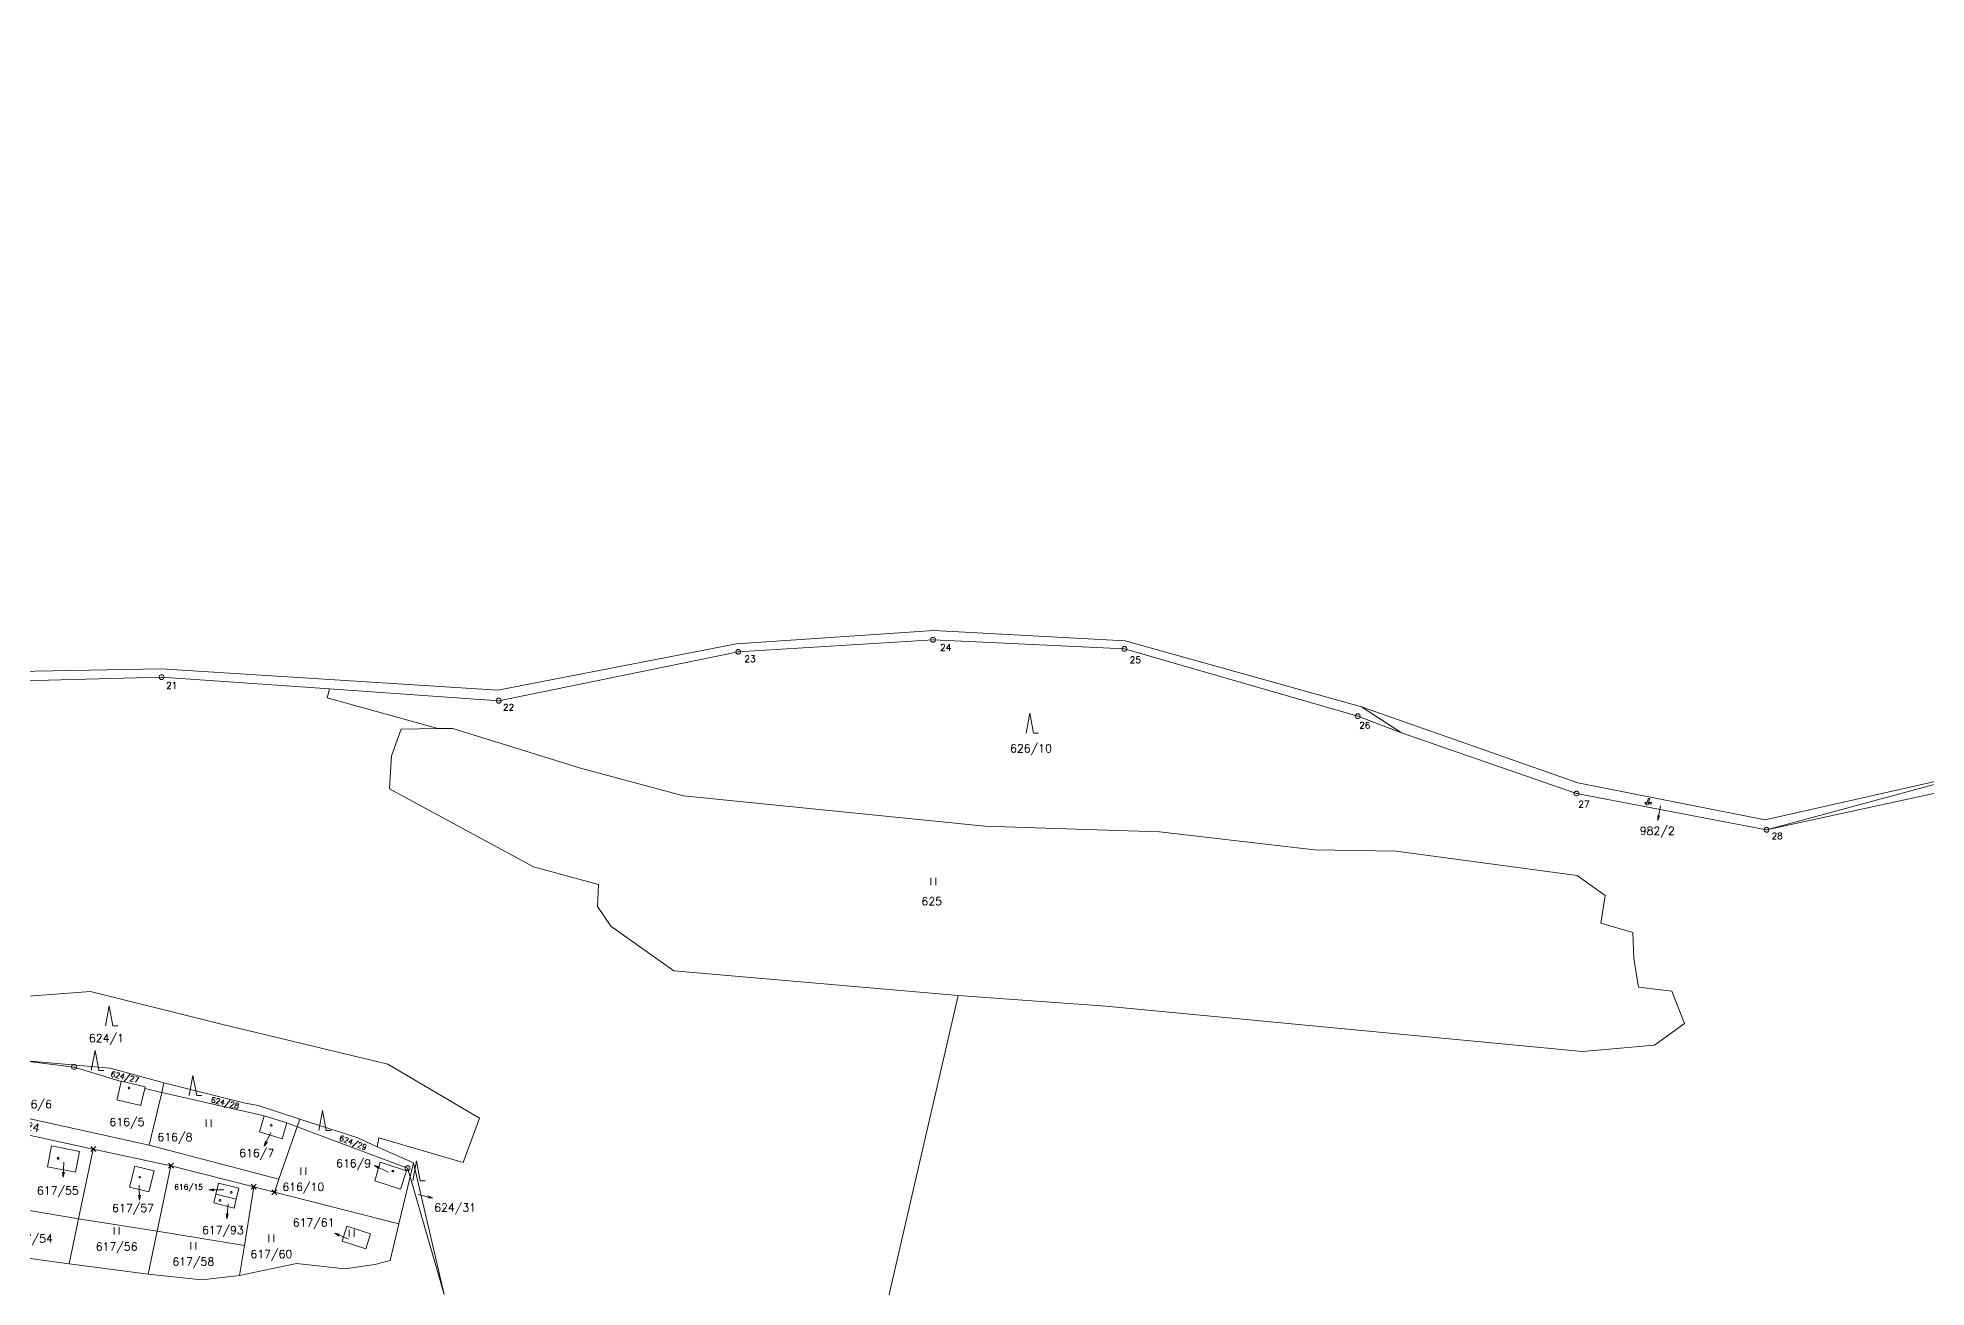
# Model space of a CAD drawing. Extents: x -443817 to 3, y -1171930 to -442383.
# Drawn here: x -442148.1 to -441770.6, y -1169913.4 to -1169663.6 of the extents above; entities that cross this region are included whole.
import ezdxf
from ezdxf.enums import TextEntityAlignment as Align

# ---------------------------------------------------------------- set-up
doc = ezdxf.new("R2010")
doc.units = 0
doc.header["$LTSCALE"] = 0.5
doc.header["$PDMODE"] = 3
doc.header["$PDSIZE"] = 0.5
for name, color, linetype, lineweight in [('KATUZ', 7, 'Continuous', 0), ('KLADPAR', 7, 'Continuous', 0), ('ZAPPAR', 7, 'Continuous', 0), ('ZNACKY', 7, 'Continuous', 0), ('ZUOB', 7, 'Continuous', 0)]:
    doc.layers.add(name, color=color, linetype=linetype, lineweight=lineweight)
doc.styles.add('ROMANS', font='romans.shx', dxfattribs={"height": 0.2})

# ---------------------------------------------------------------- blocks, each defined once
blk = doc.blocks.new('$5')
at = {"color": 0}
blk.add_line((-0.12, 0), (0.12, 0), dxfattribs=at)
at = {"color": 0, "flags": 128}
blk.add_lwpolyline([(0.15, 0.48), (0.4, 0.3), (0.5, 0.01), (0.4, -0.28), (0.15, -0.46), (-0.16, -0.46), (-0.41, -0.28), (-0.51, 0.01), (-0.41, 0.3), (-0.16, 0.48), (0.15, 0.48)], dxfattribs=at)
blk = doc.blocks.new('$32')
at = {"color": 0}
for p, q in [((-0.5, 1.5), (-0.5, 0)), ((0.5, 0), (0.5, 1.5))]:
    blk.add_line(p, q, dxfattribs=at)
blk = doc.blocks.new('$34')
at = {"color": 0, "flags": 128}
blk.add_lwpolyline([(-0.75, 0), (0, 4), (0.75, 0), (1.75, 0)], dxfattribs=at)
blk = doc.blocks.new('$489')
at = {"color": 0}
blk.add_line((-0.2, 2), (0, 3), dxfattribs=at)
at = {"color": 0, "flags": 128}
blk.add_lwpolyline([(0, 0), (0, 3), (0.2, 2)], dxfattribs=at)
blk = doc.blocks.new('$432')
at = {"color": 0}
for p, q in [((-0.32, 0.8), (-1, 0.8)), ((-1, 0.4), (-0.46, 0.4)), ((0.1, 2), (-0.6, 0)), ((-0.1, 0), (0.5, 2)), ((0.02, 0.4), (1, 0.4)), ((1, 0.8), (0.14, 0.8))]:
    blk.add_line(p, q, dxfattribs=at)
blk = doc.blocks.new('$45')
at = {"color": 0, "flags": 128}
blk.add_lwpolyline([(0.09, 0.15), (0.18, 0), (0.09, -0.15), (-0.09, -0.15), (-0.18, 0), (-0.09, 0.15), (0.09, 0.15)], dxfattribs=at)

msp = doc.modelspace()

# ---------------------------------------------------------------- linework, layer by layer
at = {"layer": 'KATUZ', "color": 7, "linetype": 'Continuous', "flags": 128}
msp.add_lwpolyline([(-442206.4, -1169791.31), (-442123.48, -1169789.74), (-442056.16, -1169794.02), (-442008.4, -1169784.79), (-441969, -1169782.12), (-441930.7, -1169784.18), (-441883.46, -1169797.36), (-441840.22, -1169812.56), (-441802.73, -1169819.93), (-441756.39, -1169809.47), (-441726.32, -1169794.17), (-441688.75, -1169776.84), (-441647.28, -1169757.58), (-441633.87, -1169751.35), (-441580.95, -1169725.77), (-441542.57, -1169696.92), (-441508.2, -1169683.15), (-441478.12, -1169663.56)], dxfattribs=at)
at = {"layer": 'KLADPAR', "color": 7, "linetype": 'Continuous', "flags": 128}
for points in [[(-441646.32, -1169759.86), (-441687.97, -1169778.9), (-441725.45, -1169795.89), (-441755.6, -1169811.73), (-441802.47, -1169821.96), (-441756.39, -1169809.47), (-441726.32, -1169794.17), (-441688.75, -1169776.84), (-441647.28, -1169757.58), (-441646.32, -1169759.86)], [(-441802.47, -1169821.96), (-441840.48, -1169814.71), (-441875.45, -1169802.53), (-441883.46, -1169797.36), (-441840.22, -1169812.56), (-441802.73, -1169819.93), (-441756.39, -1169809.47), (-441802.47, -1169821.96)], [(-441964.11, -1169855.07), (-442020.96, -1169850.16), (-442033.54, -1169841.21), (-442036.21, -1169837.28), (-442035.99, -1169832.91), (-442048.99, -1169829.32), (-442077.82, -1169813.77), (-442077.61, -1169810.27), (-442077.42, -1169807.18), (-442075.44, -1169801.82), (-442068.17, -1169801.71), (-442065.17, -1169801.66), (-442039.6, -1169809.63), (-442019, -1169815.12), (-441958.76, -1169821.22), (-441944.65, -1169821.67), (-441923.84, -1169822.34), (-441892.87, -1169825.97), (-441876.53, -1169826.2), (-441840.33, -1169831.08), (-441834.76, -1169835.08), (-441835.6, -1169840.6), (-441829.19, -1169842.48), (-441829.03, -1169847.66), (-441828.1, -1169853.43), (-441821.4, -1169854.23), (-441818.86, -1169860.69), (-441824.86, -1169865), (-441839.25, -1169866.27), (-441934.57, -1169857.21), (-441964.11, -1169855.07)], [(-442231, -1169869.84), (-442208.18, -1169870.67), (-442194.07, -1169872.84), (-442154.19, -1169878.76), (-442125.88, -1169885.01), (-442099.9, -1169891.81), (-442100.82, -1169894.43), (-442104.95, -1169893.34), (-442121.52, -1169889.13), (-442137.03, -1169885.78), (-442153.59, -1169882.19), (-442167.89, -1169879.1), (-442182.8, -1169877.07), (-442211.65, -1169872.59), (-442231, -1169869.84)], [(-442123.35, -1169874.45), (-442125.88, -1169885.01), (-442154.19, -1169878.76), (-442152.56, -1169867.93), (-442140.88, -1169869.38), (-442131.42, -1169872.25), (-442132.28, -1169875.83), (-442132.3, -1169875.92), (-442127.53, -1169877.05), (-442127.51, -1169876.95), (-442126.75, -1169873.67), (-442123.35, -1169874.45)], [(-442131.42, -1169872.25), (-442140.88, -1169869.38), (-442152.56, -1169867.93), (-442133.65, -1169869.6), (-442122.9, -1169872.55), (-442123.35, -1169874.45), (-442126.75, -1169873.67), (-442126.67, -1169873.33), (-442131.41, -1169872.22), (-442131.42, -1169872.25)], [(-442131.42, -1169872.25), (-442131.41, -1169872.22), (-442126.67, -1169873.33), (-442126.75, -1169873.67), (-442127.51, -1169876.95), (-442127.53, -1169877.05), (-442132.3, -1169875.92), (-442132.28, -1169875.83), (-442131.42, -1169872.25)], [(-442122.9, -1169872.55), (-442106.63, -1169876.59), (-442104.04, -1169877.05), (-442095.7, -1169879.78), (-442096.25, -1169881.35), (-442098.32, -1169880.57), (-442102.83, -1169879.17), (-442123.35, -1169874.45), (-442122.9, -1169872.55)], [(-442096.25, -1169881.35), (-442099.9, -1169891.81), (-442125.88, -1169885.01), (-442123.35, -1169874.45), (-442102.83, -1169879.17), (-442103.81, -1169882.32), (-442099.27, -1169883.73), (-442098.32, -1169880.57), (-442096.25, -1169881.35)], [(-442100.82, -1169894.43), (-442099.9, -1169891.81), (-442096.25, -1169881.35), (-442074.18, -1169889.62), (-442073.68, -1169891.34), (-442075.92, -1169900.74), (-442100.82, -1169894.43)], [(-442080.25, -1169885.31), (-442073.02, -1169888.55), (-442073.68, -1169891.34), (-442074.18, -1169889.62), (-442096.25, -1169881.35), (-442095.7, -1169879.78), (-442084.15, -1169883.56), (-442080.25, -1169885.31)], [(-442153.59, -1169882.19), (-442137.03, -1169885.78), (-442139.96, -1169899.71), (-442141.86, -1169908.71), (-442158.99, -1169906.42), (-442158.7, -1169905.12), (-442156.86, -1169896.88), (-442153.59, -1169882.19)], [(-442137.03, -1169885.78), (-442121.52, -1169889.13), (-442124.27, -1169902.23), (-442126.06, -1169910.82), (-442141.86, -1169908.71), (-442139.96, -1169899.71), (-442137.03, -1169885.78)], [(-442121.52, -1169889.13), (-442104.95, -1169893.34), (-442106.81, -1169905.1), (-442107.76, -1169911.1), (-442115.31, -1169911.94), (-442126.06, -1169910.82), (-442124.27, -1169902.23), (-442121.52, -1169889.13)], [(-442108.88, -1169897.63), (-442108.44, -1169895.81), (-442107.9, -1169893.59), (-442111.99, -1169892.61), (-442112.53, -1169894.84), (-442112.94, -1169896.55), (-442108.88, -1169897.63)], [(-442104.95, -1169893.34), (-442100.82, -1169894.43), (-442075.92, -1169900.74), (-442077.66, -1169908.04), (-442080.74, -1169908.9), (-442086.75, -1169909.74), (-442096.41, -1169908.69), (-442107.76, -1169911.1), (-442106.81, -1169905.1), (-442104.95, -1169893.34)]]:
    msp.add_lwpolyline(points, close=True, dxfattribs=at)
for points in [[(-442206.4, -1169791.31), (-442123.48, -1169789.74), (-442056.16, -1169794.02), (-442008.4, -1169784.79), (-441969, -1169782.12), (-441930.7, -1169784.18), (-441883.46, -1169797.36), (-441875.45, -1169802.53), (-441884.21, -1169799.25), (-441930.87, -1169785.79), (-441969.13, -1169783.96), (-442008.08, -1169786.36), (-442055.96, -1169796.13), (-442089.83, -1169793.76), (-442123.36, -1169791.41), (-442206.33, -1169793.63)], [(-441984.26, -1169942.24), (-441964.11, -1169855.07), (-441934.57, -1169857.21), (-441839.25, -1169866.27), (-441824.86, -1169865), (-441818.86, -1169860.69), (-441821.4, -1169854.23), (-441828.1, -1169853.43), (-441829.03, -1169847.66), (-441829.19, -1169842.48), (-441835.6, -1169840.6), (-441834.76, -1169835.08), (-441840.33, -1169831.08), (-441876.53, -1169826.2), (-441892.87, -1169825.97), (-441923.84, -1169822.34), (-441944.65, -1169821.67), (-441958.76, -1169821.22), (-442019, -1169815.12), (-442039.6, -1169809.63), (-442065.17, -1169801.66), (-442068.17, -1169801.71), (-442090.27, -1169795.58), (-442089.83, -1169793.76), (-442055.96, -1169796.13), (-442008.08, -1169786.36), (-441969.13, -1169783.96), (-441930.87, -1169785.79), (-441884.21, -1169799.25), (-441875.45, -1169802.53), (-441840.48, -1169814.71), (-441802.47, -1169821.96), (-441755.6, -1169811.73)], [(-442206.33, -1169793.63), (-442123.36, -1169791.41), (-442089.83, -1169793.76), (-442090.27, -1169795.58), (-442068.17, -1169801.71), (-442075.44, -1169801.82), (-442077.42, -1169807.18), (-442077.61, -1169810.27), (-442077.82, -1169813.77), (-442048.99, -1169829.32), (-442035.99, -1169832.91), (-442036.21, -1169837.28), (-442033.54, -1169841.21), (-442020.96, -1169850.16), (-441964.11, -1169855.07), (-441984.26, -1169942.24)], [(-442066.88, -1169914.9), (-442073.02, -1169888.55), (-442080.25, -1169885.31), (-442079.93, -1169883.53), (-442063.07, -1169888.49), (-442059.8, -1169879.62), (-442078.14, -1169868.78), (-442111.13, -1169860.87), (-442137.56, -1169854.28), (-442191.61, -1169858.35)], [(-442191.61, -1169858.35), (-442137.56, -1169854.28), (-442111.13, -1169860.87), (-442078.14, -1169868.78), (-442059.8, -1169879.62), (-442063.07, -1169888.49), (-442079.93, -1169883.53), (-442080.25, -1169885.31), (-442084.15, -1169883.56), (-442095.7, -1169879.78), (-442104.04, -1169877.05), (-442106.63, -1169876.59), (-442122.9, -1169872.55), (-442133.65, -1169869.6), (-442152.56, -1169867.93)], [(-442158.99, -1169906.42), (-442141.86, -1169908.71), (-442126.06, -1169910.82), (-442115.31, -1169911.94), (-442107.76, -1169911.1), (-442096.41, -1169908.69), (-442086.75, -1169909.74), (-442080.74, -1169908.9), (-442077.66, -1169908.04), (-442075.92, -1169900.74), (-442073.68, -1169891.34), (-442068.7, -1169908.61), (-442066.88, -1169914.9)]]:
    msp.add_lwpolyline(points, dxfattribs=at)
at = {"layer": 'KLADPAR', "color": 7, "linetype": 'Continuous'}
for p in [(-442137.03, -1169885.78), (-442121.52, -1169889.13), (-442104.95, -1169893.34), (-442100.82, -1169894.43)]:
    msp.add_point(p, dxfattribs=at)
for points in [[(-442098.32, -1169880.57), (-442099.27, -1169883.73), (-442103.81, -1169882.32), (-442102.83, -1169879.17)], [(-442145.35, -1169885.17), (-442139.79, -1169886.27), (-442140.6, -1169890.4), (-442146.16, -1169889.31)], [(-442139.79, -1169886.27), (-442145.35, -1169885.17), (-442146.16, -1169889.31), (-442140.6, -1169890.4)], [(-442079.67, -1169888.38), (-442074.39, -1169890.15), (-442075.58, -1169893.82), (-442080.76, -1169892.13)], [(-442074.39, -1169890.15), (-442079.67, -1169888.38), (-442080.76, -1169892.13), (-442075.58, -1169893.82)], [(-442073.02, -1169888.55), (-442066.88, -1169914.9), (-442068.7, -1169908.61), (-442073.68, -1169891.34)], [(-442128.75, -1169889.19), (-442124.87, -1169890.16), (-442125.89, -1169894.35), (-442129.79, -1169893.38)], [(-442124.87, -1169890.16), (-442128.75, -1169889.19), (-442129.79, -1169893.38), (-442125.89, -1169894.35)], [(-442108.44, -1169895.81), (-442112.53, -1169894.84), (-442111.99, -1169892.61), (-442107.9, -1169893.59)], [(-442112.53, -1169894.84), (-442108.44, -1169895.81), (-442108.88, -1169897.63), (-442112.94, -1169896.55)], [(-442086.35, -1169901.23), (-442081.61, -1169902.75), (-442082.56, -1169905.71), (-442087.29, -1169904.19)], [(-442081.61, -1169902.75), (-442086.35, -1169901.23), (-442087.29, -1169904.19), (-442082.56, -1169905.71)]]:
    msp.add_3dface(points, dxfattribs=at)
at = {"layer": 'ZAPPAR', "color": 7, "linetype": 'Continuous'}
for p, q in [((-442156.86, -1169896.88), (-442139.96, -1169899.71)), ((-442139.96, -1169899.71), (-442124.27, -1169902.23)), ((-442124.27, -1169902.23), (-442106.81, -1169905.1))]:
    msp.add_line(p, q, dxfattribs=at)
at = {"layer": 'ZUOB', "color": 7, "linetype": 'Continuous', "flags": 128}
msp.add_lwpolyline([(-442206.4, -1169791.31), (-442123.48, -1169789.74), (-442056.16, -1169794.02), (-442008.4, -1169784.79), (-441969, -1169782.12), (-441930.7, -1169784.18), (-441883.46, -1169797.36), (-441840.22, -1169812.56), (-441802.73, -1169819.93), (-441756.39, -1169809.47), (-441726.32, -1169794.17), (-441688.75, -1169776.84), (-441647.28, -1169757.58), (-441633.87, -1169751.35), (-441580.95, -1169725.77), (-441542.57, -1169696.92), (-441508.2, -1169683.15), (-441478.12, -1169663.56)], dxfattribs=at)

# ---------------------------------------------------------------- block references
at = {"layer": 'KLADPAR', "color": 7, "linetype": 'Continuous'}
for name, p in [('$34', (-441949.79, -1169802.6)), ('$32', (-441969.09, -1169833.04)), ('$34', (-442133.85, -1169861.14)), ('$34', (-442136.68, -1169870.11)), ('$45', (-442129.9, -1169873.57)), ('$34', (-442117.1, -1169875.08)), ('$32', (-442113.97, -1169881.35)), ('$45', (-442101.44, -1169881.03)), ('$34', (-442091.19, -1169882.08)), ('$45', (-442144.05, -1169887.64)), ('$34', (-442072.39, -1169892.17)), ('$45', (-442127.75, -1169891.42)), ('$32', (-442095.04, -1169890.95)), ('$45', (-442077.13, -1169890.22)), ('$45', (-442111.69, -1169896.04)), ('$45', (-442109.42, -1169894.43)), ('$32', (-442132.36, -1169902.89)), ('$32', (-442101.43, -1169904.39)), ('$32', (-442085.36, -1169903.36)), ('$32', (-442117.04, -1169905.9))]:
    msp.add_blockref(name, p, dxfattribs=at)
at = {"layer": 'KLADPAR', "color": 7, "linetype": 'Continuous', "xscale": 0.7, "yscale": 0.7}
msp.add_blockref('$432', (-441826.14, -1169817.04), dxfattribs=at)
at = {"layer": 'KLADPAR', "color": 7, "linetype": 'Continuous'}
for p, rotation in [((-441823.66, -1169817.17), 168.730343), ((-442101.53, -1169882.49), 154.360554), ((-442142.89, -1169888.41), 177.49659), ((-442078.1, -1169890.43), 63.02535899999999), ((-442127.85, -1169893.02), 181.054668), ((-442110.93, -1169893.96), 89.95437700000001), ((-442072.06, -1169894.88), 255.940248), ((-442110.04, -1169896.73), 174.517221), ((-442086.02, -1169903.83), 66.004735)]:
    msp.add_blockref('$489', p, dxfattribs=dict(at, rotation=rotation))
at = {"layer": 'ZNACKY', "color": 7, "linetype": 'Continuous'}
for p in [(-442008.08, -1169786.36), (-441969.13, -1169783.96), (-441930.87, -1169785.79), (-442123.36, -1169791.41), (-442055.96, -1169796.13), (-441884.21, -1169799.25), (-441840.48, -1169814.71), (-441802.47, -1169821.96), (-442140.88, -1169869.38), (-442074.18, -1169889.62)]:
    msp.add_blockref('$5', p, dxfattribs=at)

# ---------------------------------------------------------------- texts
at = {"layer": 'KLADPAR', "color": 7, "linetype": 'Continuous', "style": 'ROMANS'}
for s, height, p in [('626/10', 1.6, (-441949.55, -1169804.87)), ('982/2', 1.6, (-441824.34, -1169821.35)), ('625', 1.6, (-441969.39, -1169835.44)), ('624/1', 1.6, (-442134.4, -1169862.8)), ('616/6', 1.6, (-442148.81, -1169876.01)), ('616/5', 1.6, (-442130.29, -1169879.58)), ('616/8', 1.6, (-442120.7, -1169882.59)), ('616/7', 1.6, (-442104.35, -1169885.78)), ('616/9', 1.6, (-442084.98, -1169887.85)), ('616/15', 1.1, (-442117.98, -1169892.83)), ('616/10', 1.6, (-442095.04, -1169892.55)), ('617/55', 1.6, (-442144.11, -1169893.3)), ('617/57', 1.6, (-442129.07, -1169896.78)), ('624/31', 1.6, (-442064.68, -1169896.69)), ('617/61', 1.6, (-442092.97, -1169899.69)), ('617/54', 1.6, (-442149.28, -1169902.89)), ('617/93', 1.6, (-442111.11, -1169901.2)), ('617/56', 1.6, (-442132.36, -1169904.49)), ('617/58', 1.6, (-442117.04, -1169907.5)), ('617/60', 1.6, (-442101.43, -1169905.99))]:
    msp.add_text(s, height=height, dxfattribs=at).set_placement(p, align=Align.TOP_CENTER)
for s, height, rotation, p in [('624/27', 1.1, 346.983, (-442130.57, -1169870.84)), ('624/28', 1.1, 346.869, (-442110.55, -1169876.01)), ('624/24', 1.6, 348.645, (-442151.7, -1169880.02)), ('624/29', 1.1, 339.248, (-442084.89, -1169884))]:
    msp.add_text(s, height=height, rotation=rotation, dxfattribs=at).set_placement(p, align=Align.TOP_CENTER)
at = {"layer": 'ZNACKY', "color": 7, "linetype": 'Continuous', "style": 'ROMANS'}
for s, p in [('21', (-442122.45, -1169793.74)), ('28', (-441801.48, -1169823.83))]:
    msp.add_text(s, height=1.3, dxfattribs=at).set_placement(p)
at = {"layer": 'ZUOB', "color": 7, "linetype": 'Continuous', "style": 'ROMANS'}
for s, p in [('24', (-441967.71, -1169786.15)), ('23', (-442006.83, -1169788.4)), ('25', (-441929.81, -1169788.61)), ('22', (-442055.11, -1169798.1)), ('26', (-441883.92, -1169801.71)), ('27', (-441840.09, -1169817.46))]:
    msp.add_text(s, height=1.3, dxfattribs=at).set_placement(p)

doc.saveas('drawing.dxf')
